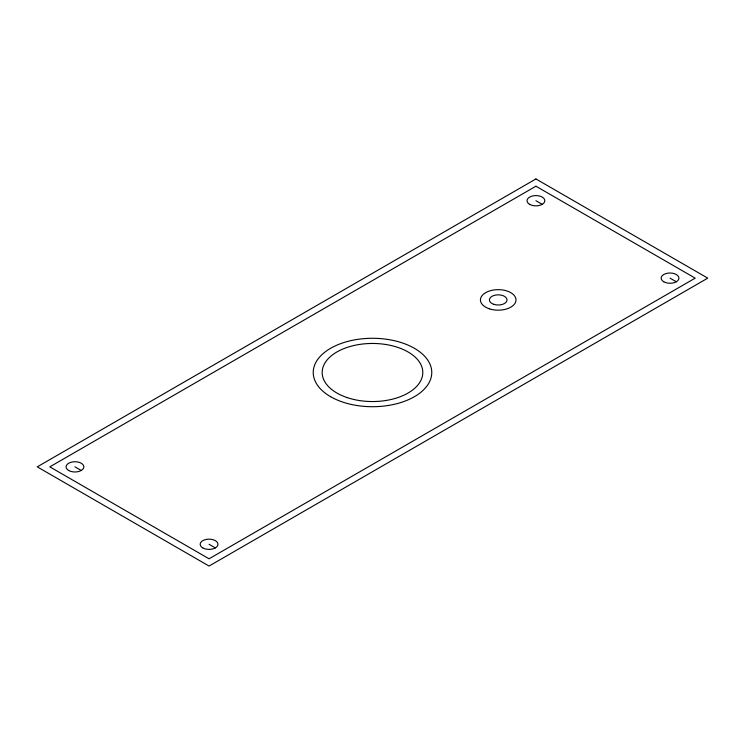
<?xml version="1.0" encoding="UTF-8"?>
<svg xmlns="http://www.w3.org/2000/svg" width="745" height="745" viewBox="0 0 745 745"><rect width="100%" height="100%" fill="white"/><g stroke="black" fill="none" stroke-linecap="round" stroke-linejoin="round"><path stroke-width="1.12" d="M535.934 200.722L542.22 204.353M670.034 278.146L676.32 281.768M74.966 466.854L81.252 470.486M209.066 544.278L215.352 547.91M535.934 178.949L37.25 466.854L209.066 566.051L707.75 278.146L535.934 178.949M535.934 186.203L49.822 466.854L209.066 558.797L695.178 278.146L535.934 186.203M330.594 396.694A59.265 34.214 0 0 0 429.744 381.356A59.265 34.214 0 0 0 357.162 339.45A59.265 34.214 0 0 0 330.594 396.694M489.325 308.803A17.778 10.262 0 0 0 515.996 299.918A17.778 10.262 0 0 0 489.325 291.025A17.778 10.262 0 0 0 489.325 308.803M347.347 397.653A50.297 29.036 0 0 0 422.797 372.5A50.297 29.036 0 0 0 347.347 347.347A50.297 29.036 0 0 0 347.347 397.653M493.814 304.323A8.81 5.085 0 0 0 507.028 299.918A8.81 5.085 0 0 0 493.814 295.514A8.81 5.085 0 0 0 493.814 304.323M529.648 204.353A8.893 5.131 0 0 0 544.521 202.044A8.893 5.131 0 0 0 533.634 195.758A8.893 5.131 0 0 0 529.648 204.353M663.748 281.768A8.893 5.131 0 0 0 678.62 279.468A8.893 5.131 0 0 0 667.734 273.182A8.893 5.131 0 0 0 663.748 281.768M202.78 547.91A8.893 5.131 0 0 0 217.652 545.61A8.893 5.131 0 0 0 206.765 539.324A8.893 5.131 0 0 0 202.78 547.91M68.68 470.486A8.893 5.131 0 0 0 83.552 468.186A8.893 5.131 0 0 0 72.665 461.9A8.893 5.131 0 0 0 68.68 470.486"/></g></svg>
